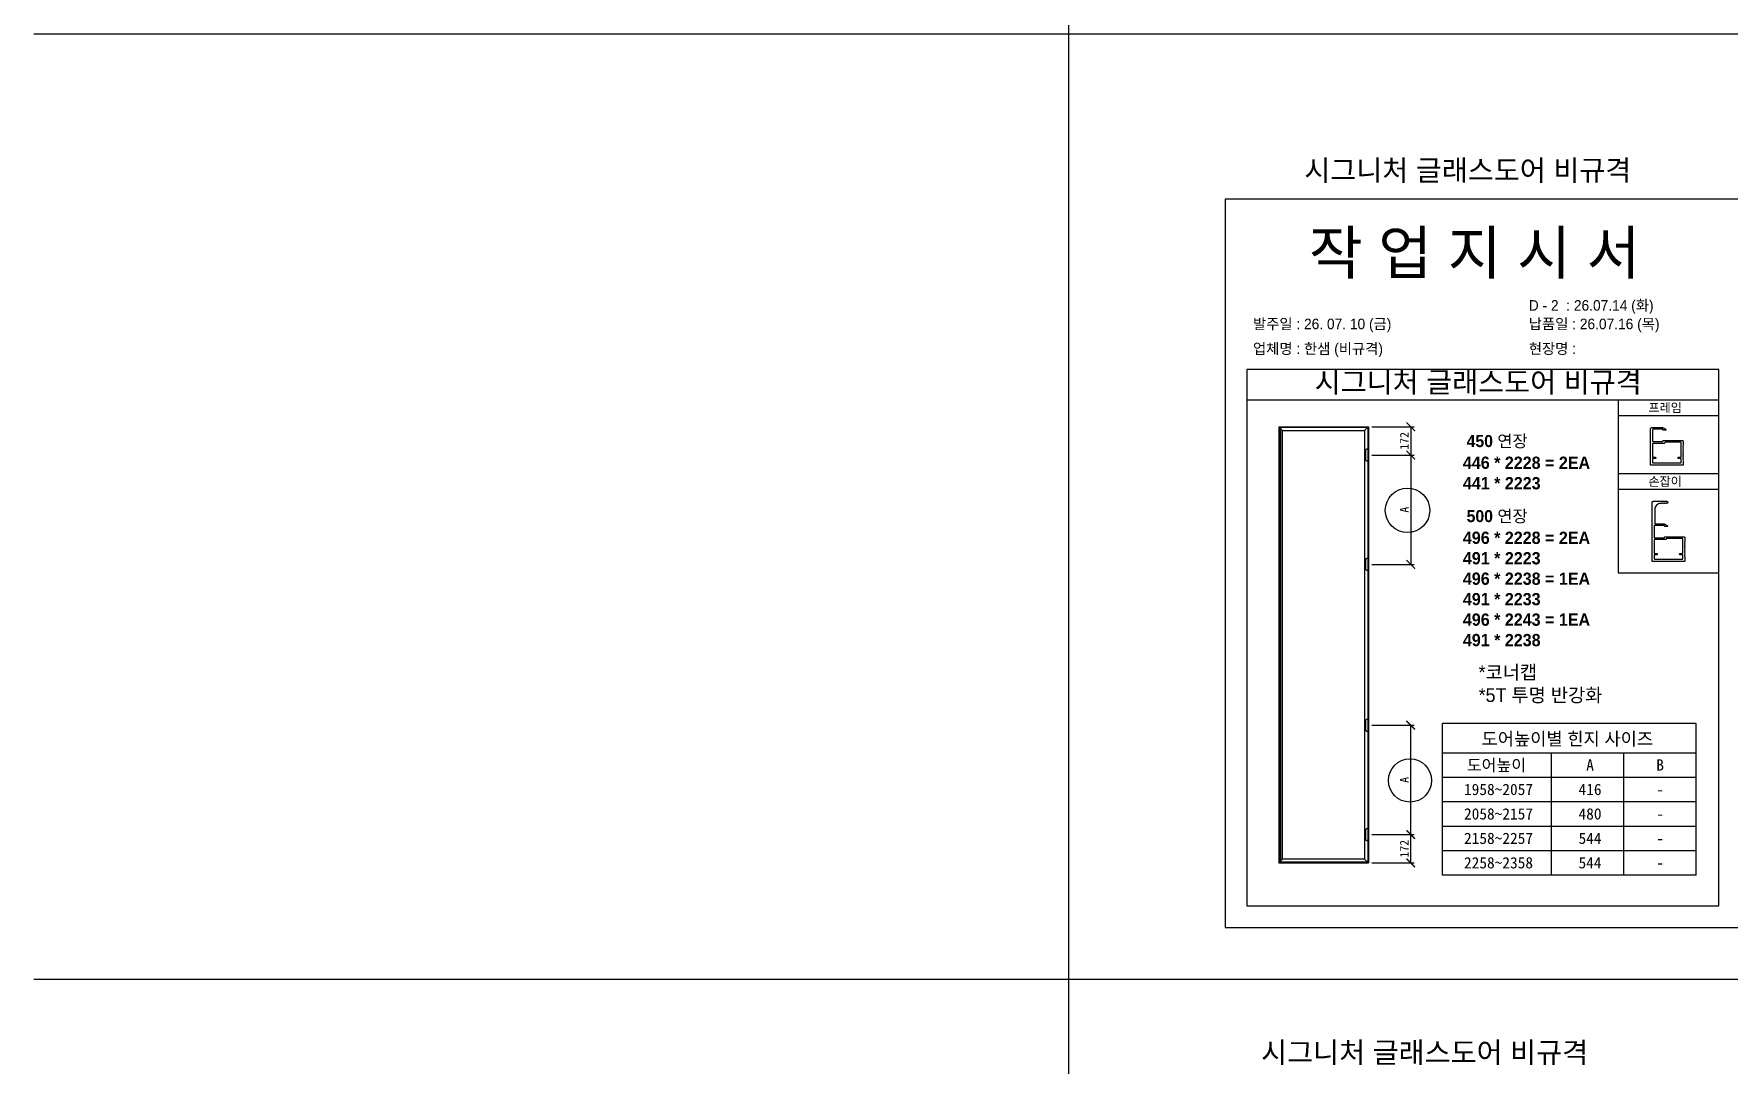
# Model space of a CAD drawing. Header units: millimetres. Extents: x -44117 to 256353, y -2095463 to 65325.
# Drawn here: x 104303 to 114128, y -1112580 to -1106604 of the extents above; entities that cross this region are included whole.
import ezdxf
from ezdxf.enums import TextEntityAlignment as Align

# ---------------------------------------------------------------- set-up
doc = ezdxf.new("R2010")
doc.units = ezdxf.units.MM
doc.header["$LTSCALE"] = 10
doc.styles.add('MtX_Gulim', font='')
doc.styles.get('MtX_Gulim').set_extended_font_data('Gulim', bold=True)
doc.dimstyles.new('ISO-25', dxfattribs={"dimtxt": 2.5, "dimasz": 2.5, "dimexe": 1, "dimexo": 1, "dimtad": 1, "dimtxsty": 'Standard', "dimblk": 'ARCHTICK', "dimcen": 2.5, "dimadec": 0, "dimazin": 0, "dimtfac": 1, "dimtmove": 0, "dimatfit": 3, "dimfxl": 0, "dimarcsym": 0})

# ---------------------------------------------------------------- blocks, each defined once
blk = doc.blocks.new('_ArchTick')
at = {"color": 0, "linetype": 'ByBlock', "const_width": 0.15}
blk.add_lwpolyline([(-0.5, -0.5), (0.5, 0.5)], dxfattribs=at)
blk = doc.blocks.new('*D7810')
at = {"color": 0, "lineweight": -2}
for p, q in [((112057.2, -1109044.5), (112302.6, -1109044.5)), ((112282.6, -1109044.5), (112282.6, -1109678.3)), ((112057.2, -1109678.3), (112302.6, -1109678.3))]:
    blk.add_line(p, q, dxfattribs=at)
at = {"layer": 'Defpoints', "color": 0}
for p in [(112037.2, -1109044.5), (112037.2, -1109678.3), (112282.6, -1109678.3)]:
    blk.add_point(p, dxfattribs=at)
at = {"color": 0, "lineweight": -2, "xscale": 50, "yscale": 50, "zscale": 50}
for p, rotation in [((112282.6, -1109044.5), 90), ((112282.6, -1109678.3), 270)]:
    blk.add_blockref('_ArchTick', p, dxfattribs=dict(at, rotation=rotation))
at = {"color": 0, "insert": (112245.1, -1109361.4), "char_height": 50, "attachment_point": 5, "rotation": 90}
blk.add_mtext('A', dxfattribs=at)
blk = doc.blocks.new('*D7811')
at = {"color": 0, "lineweight": -2}
for p, q in [((112057.2, -1108880.2), (112302.6, -1108880.2)), ((112282.6, -1108880.2), (112282.6, -1109044.5)), ((112057.2, -1109044.5), (112302.6, -1109044.5))]:
    blk.add_line(p, q, dxfattribs=at)
at = {"layer": 'Defpoints', "color": 0}
for p in [(112037.2, -1108880.2), (112037.2, -1109044.5), (112282.6, -1109044.5)]:
    blk.add_point(p, dxfattribs=at)
at = {"color": 0, "lineweight": -2, "xscale": 50, "yscale": 50, "zscale": 50}
for p, rotation in [((112282.6, -1108880.2), 90), ((112282.6, -1109044.5), 270)]:
    blk.add_blockref('_ArchTick', p, dxfattribs=dict(at, rotation=rotation))
at = {"color": 0, "insert": (112245.1, -1108962.3), "char_height": 50, "attachment_point": 5, "rotation": 90}
blk.add_mtext('172', dxfattribs=at)
blk = doc.blocks.new('*D7812')
at = {"color": 0, "lineweight": -2}
for p, q in [((112057.2, -1110610.5), (112302.6, -1110610.5)), ((112282.6, -1111244.3), (112282.6, -1110610.5)), ((112057.2, -1111244.3), (112302.6, -1111244.3))]:
    blk.add_line(p, q, dxfattribs=at)
at = {"layer": 'Defpoints', "color": 0}
for p in [(112037.2, -1110610.5), (112282.6, -1110610.5), (112037.2, -1111244.3)]:
    blk.add_point(p, dxfattribs=at)
at = {"color": 0, "lineweight": -2, "xscale": 50, "yscale": 50, "zscale": 50}
for p, rotation in [((112282.6, -1110610.5), 90), ((112282.6, -1111244.3), 270)]:
    blk.add_blockref('_ArchTick', p, dxfattribs=dict(at, rotation=rotation))
at = {"color": 0, "insert": (112245.1, -1110927.4), "char_height": 50, "attachment_point": 5, "rotation": 90}
blk.add_mtext('A', dxfattribs=at)
blk = doc.blocks.new('*D7813')
at = {"color": 0, "lineweight": -2}
for p, q in [((112057.2, -1111244.3), (112302.6, -1111244.3)), ((112282.6, -1111408.6), (112282.6, -1111244.3)), ((112057.2, -1111408.6), (112302.6, -1111408.6))]:
    blk.add_line(p, q, dxfattribs=at)
at = {"layer": 'Defpoints', "color": 0}
for p in [(112037.2, -1111244.3), (112282.6, -1111244.3), (112037.2, -1111408.6)]:
    blk.add_point(p, dxfattribs=at)
at = {"color": 0, "lineweight": -2, "xscale": 50, "yscale": 50, "zscale": 50}
for p, rotation in [((112282.6, -1111244.3), 90), ((112282.6, -1111408.6), 270)]:
    blk.add_blockref('_ArchTick', p, dxfattribs=dict(at, rotation=rotation))
at = {"color": 0, "insert": (112245.1, -1111326.4), "char_height": 50, "attachment_point": 5, "rotation": 90}
blk.add_mtext('172', dxfattribs=at)

msp = doc.modelspace()

# ---------------------------------------------------------------- linework, layer by layer
at = {"color": 1}
for p, q in [((104302.82932, -1106603.53808), (196571.97618, -1106603.53808)), ((104302.82932, -1112082.05947), (196571.97618, -1112082.05947))]:
    msp.add_line(p, q, dxfattribs=at)
for p, q in [((114067.42145, -1108548.21674), (111332.0871, -1108548.21674)), ((114067.42145, -1108725.83585), (111332.0871, -1108725.83585)), ((114067.42145, -1108818.21447), (113485.30138, -1108818.21447)), ((111517.53086, -1108880.18462), (111517.53086, -1111408.58629)), ((111517.53086, -1108880.18462), (112037.19314, -1108880.18462)), ((111517.53086, -1108880.18462), (111539.66894, -1108902.3227)), ((111517.53086, -1108880.18462), (111528.01732, -1108880.18462)), ((111528.01732, -1108880.18462), (111528.01732, -1111408.58629)), ((112015.05506, -1108902.3227), (112037.19314, -1108880.18462)), ((112037.19314, -1108880.18462), (112037.19314, -1111408.58629)), ((114067.42145, -1109153.47718), (113485.30138, -1109153.47718)), ((114067.42145, -1109243.90988), (113485.30138, -1109243.90988)), ((112467.56293, -1111480.3742), (112467.56293, -1110600.31241)), ((113936.14019, -1110600.31241), (112467.56293, -1110600.31241)), ((113936.14019, -1111480.3742), (113936.14019, -1110600.31241)), ((113936.14019, -1110772.07329), (112467.56293, -1110772.07329)), ((113098.36737, -1111480.3742), (113098.36737, -1110772.07329)), ((113517.25378, -1111480.3742), (113517.25378, -1110772.07329)), ((113936.14019, -1110913.73347), (112467.56293, -1110913.73347)), ((113936.14019, -1111055.39365), (112467.56293, -1111055.39365)), ((113936.14019, -1111197.05384), (112467.56293, -1111197.05384)), ((111539.66894, -1111386.44821), (111517.53086, -1111408.58629)), ((112015.05506, -1111386.44821), (112037.19314, -1111408.58629)), ((113936.14019, -1111338.71402), (112467.56293, -1111338.71402)), ((111517.53086, -1111408.58629), (112037.19314, -1111408.58629)), ((113936.14019, -1111480.3742), (112467.56293, -1111480.3742))]:
    msp.add_line(p, q)
at = {"linetype": 'Continuous'}
for p, q in [((111539.66894, -1111386.44821), (111539.66894, -1108902.3227)), ((111539.66894, -1108902.3227), (112015.05506, -1108902.3227)), ((112015.05506, -1108902.3227), (112015.05506, -1111386.44821)), ((112015.05506, -1111386.44821), (111539.66894, -1111386.44821))]:
    msp.add_line(p, q, dxfattribs=at)
at = {"color": 1}
for p in [(110300.49669, 21924.9366), (110300.49669, 14161.07811), (110300.49669, 18584.38997), (110300.49669, 10820.53148), (110300.49669, 18627.87121), (110300.49669, 10864.01272), (110300.49669, 15287.32457), (110300.49669, 7523.46608), (110300.49669, 3746.75115), (110300.49669, 21924.9366), (110300.49669, 14161.07811), (110300.49669, 18584.38997), (110300.49669, 10820.53148), (110300.49669, 18627.87121), (110300.49669, 10864.01272), (110300.49669, 15287.32457), (110300.49669, 7523.46608), (110300.49669, 3746.75115), (110300.49669, 21924.9366), (110300.49669, 14161.07811), (110300.49669, 18584.38997), (110300.49669, 10820.53148), (110300.49669, 18627.87121), (110300.49669, 10864.01272), (110300.49669, 15287.32457), (110300.49669, 7523.46608), (110300.49669, 3746.75115), (110300.49669, 21924.9366), (110300.49669, 14161.07811), (110300.49669, 18584.38997), (110300.49669, 10820.53148), (110300.49669, 18627.87121), (110300.49669, 10864.01272), (110300.49669, 15287.32457), (110300.49669, 7523.46608), (110300.49669, 3746.75115), (110300.49669, 21924.9366), (110300.49669, 14161.07811), (110300.49669, 18584.38997), (110300.49669, 10820.53148), (110300.49669, 18627.87121), (110300.49669, 10864.01272), (110300.49669, 15287.32457), (110300.49669, 7523.46608), (110300.49669, 3746.75115), (110300.49669, 21924.9366), (110300.49669, 14161.07811), (110300.49669, 18584.38997), (110300.49669, 10820.53148), (110300.49669, 18627.87121), (110300.49669, 10864.01272), (110300.49669, 15287.32457), (110300.49669, 7523.46608), (110300.49669, 3746.75115), (110300.49669, 21924.9366), (110300.49669, 14161.07811), (110300.49669, 18584.38997), (110300.49669, 10820.53148), (110300.49669, 18627.87121), (110300.49669, 10864.01272), (110300.49669, 15287.32457), (110300.49669, 7523.46608), (110300.49669, 3746.75115), (110300.49669, 21924.9366), (110300.49669, 14161.07811), (110300.49669, 18584.38997), (110300.49669, 10820.53148), (110300.49669, 18627.87121), (110300.49669, 10864.01272), (110300.49669, 15287.32457), (110300.49669, 7523.46608), (110300.49669, 3746.75115), (110300.49669, 21924.9366), (110300.49669, 14161.07811), (110300.49669, 18584.38997), (110300.49669, 10820.53148), (110300.49669, 18627.87121), (110300.49669, 10864.01272), (110300.49669, 15287.32457), (110300.49669, 7523.46608), (110300.49669, 3746.75115), (110300.49669, 21924.9366), (110300.49669, 14161.07811), (110300.49669, 18584.38997), (110300.49669, 10820.53148), (110300.49669, 18627.87121), (110300.49669, 10864.01272), (110300.49669, 15287.32457), (110300.49669, 7523.46608), (110300.49669, 3746.75115), (110300.49669, 12702.87182), (110300.49669, 4939.01333), (110300.49669, 9362.32519), (110300.49669, 1598.4667), (110300.49669, 9405.80642), (110300.49669, 1641.94794), (110300.49669, 6065.25979), (110300.49669, -1698.5987), (110300.49669, -5475.31363), (110300.49669, 12702.87182), (110300.49669, 4939.01333), (110300.49669, 9362.32519), (110300.49669, 1598.4667), (110300.49669, 9405.80642), (110300.49669, 1641.94794), (110300.49669, 6065.25979), (110300.49669, -1698.5987), (110300.49669, -5475.31363), (110300.49669, 12702.87182), (110300.49669, 4939.01333), (110300.49669, 9362.32519), (110300.49669, 1598.4667), (110300.49669, 9405.80642), (110300.49669, 1641.94794), (110300.49669, 6065.25979), (110300.49669, -1698.5987), (110300.49669, -5475.31363), (110300.49669, 12702.87182), (110300.49669, 4939.01333), (110300.49669, 9362.32519), (110300.49669, 1598.4667), (110300.49669, 9405.80642), (110300.49669, 1641.94794), (110300.49669, 6065.25979), (110300.49669, -1698.5987), (110300.49669, -5475.31363), (110300.49669, 12702.87182), (110300.49669, 4939.01333), (110300.49669, 9362.32519), (110300.49669, 1598.4667), (110300.49669, 9405.80642), (110300.49669, 1641.94794), (110300.49669, 6065.25979), (110300.49669, -1698.5987), (110300.49669, -5475.31363)]:
    msp.add_xline(p, (0, 1), dxfattribs=at)
for points in [[(111207.75372, -1111782.35934), (114191.75483, -1111782.35934), (114191.75483, -1107562.1292), (111207.75372, -1107562.1292)], [(114067.42145, -1108725.83585), (113485.30138, -1108725.83585), (113485.30138, -1109726.95285), (114067.42145, -1109726.95285)], [(111521.02634, -1108883.68011), (112033.69765, -1108883.68011), (112033.69765, -1111405.09081), (111521.02634, -1111405.09081)]]:
    msp.add_lwpolyline(points, close=True)
msp.add_lwpolyline([(111332.0871, -1108548.21674), (111332.0871, -1111658.02596), (114067.42145, -1111658.02596), (114067.42145, -1108548.21674)])
at = {"color": 7}
for points in [[(113862.34268, -1108965.82244), (113862.34268, -1108987.32244), (113859.34268, -1108990.32244), (113862.34268, -1108993.32244), (113859.34268, -1108996.32244), (113862.34268, -1108999.32244), (113859.34268, -1109002.32244), (113862.34268, -1109005.32244), (113859.34268, -1109008.32244), (113862.34268, -1109011.32244), (113859.34268, -1109014.32244), (113862.34268, -1109017.32244), (113859.34268, -1109020.32244), (113862.34268, -1109023.32244), (113859.34268, -1109026.32244), (113862.34268, -1109029.32244), (113859.34268, -1109032.32244), (113862.34268, -1109035.32244), (113859.34268, -1109038.32244), (113862.34268, -1109041.32244), (113859.34268, -1109044.32244), (113862.34268, -1109047.32244), (113859.34268, -1109050.32244), (113862.34268, -1109053.32244), (113859.34268, -1109056.32244), (113862.34268, -1109059.32244), (113859.34268, -1109062.32244), (113862.34268, -1109065.32244), (113859.34268, -1109068.32244), (113862.34268, -1109071.32244), (113859.34268, -1109074.32244), (113862.34268, -1109077.32244), (113862.34268, -1109098.82244, -0.4142135624), (113857.34268, -1109103.82244), (113857.34268, -1109103.82244), (113675.34268, -1109103.82244, -0.4142135624), (113672.34268, -1109100.82244), (113672.34268, -1108894.82244, -0.4142135624), (113682.34268, -1108884.82244), (113741.84862, -1108884.82244), (113760.25904, -1108894.96582, -0.855700792), (113759.34268, -1108900.82244), (113747.34268, -1108900.82244, -0.4142135624), (113744.34268, -1108897.82244), (113744.34268, -1108896.82244, 0.4142135624), (113742.34268, -1108894.82244), (113687.34268, -1108894.82244, 0.4142135624), (113684.34268, -1108897.82244), (113684.34268, -1108963.82244, 0.4142135624), (113687.34268, -1108966.82244), (113742.34268, -1108966.82244, 0.4142135624), (113744.34268, -1108964.82244), (113744.34268, -1108963.82244, -0.4142135624), (113747.34268, -1108960.82244), (113857.34268, -1108960.82244, -0.4142135623), (113862.34268, -1108965.82244)], [(113749.60806, -1109324.05334, -0.2301863539), (113744.36158, -1109324.05334, 0.2466321039), (113739.71209, -1109323.9987, -0.118515719), (113736.98482, -1109324.65436), (113731.53834, -1109324.65436, 0.4142135624), (113696.73834, -1109359.45436), (113696.73834, -1109442.65436), (113751.24428, -1109442.65436), (113769.6547, -1109452.79774, -0.855700792), (113768.73834, -1109458.65436), (113756.73834, -1109458.65436, -0.4142135624), (113753.73834, -1109455.65436), (113753.73834, -1109454.65436, 0.4142135624), (113751.73834, -1109452.65436), (113696.73834, -1109452.65436, 0.4142135624), (113693.73834, -1109455.65436), (113693.73834, -1109521.65436, 0.4142135624), (113696.73834, -1109524.65436), (113751.73834, -1109524.65436, 0.4142135624), (113753.73834, -1109522.65436), (113753.73834, -1109521.65436, -0.4142135624), (113756.73834, -1109518.65436), (113866.73834, -1109518.65436, -0.4142135623), (113871.73834, -1109523.65436), (113871.73834, -1109545.15436), (113868.73834, -1109548.15436), (113871.73834, -1109551.15436), (113868.73834, -1109554.15436), (113871.73834, -1109557.15436), (113868.73834, -1109560.15436), (113871.73834, -1109563.15436), (113868.73834, -1109566.15436), (113871.73834, -1109569.15436), (113868.73834, -1109572.15436), (113871.73834, -1109575.15436), (113868.73834, -1109578.15436), (113871.73834, -1109581.15436), (113868.73834, -1109584.15436), (113871.73834, -1109587.15436), (113868.73834, -1109590.15436), (113871.73834, -1109593.15436), (113868.73834, -1109596.15436), (113871.73834, -1109599.15436), (113868.73834, -1109602.15436), (113871.73834, -1109605.15436), (113868.73834, -1109608.15436), (113871.73834, -1109611.15436), (113868.73834, -1109614.15436), (113871.73834, -1109617.15436), (113868.73834, -1109620.15436), (113871.73834, -1109623.15436), (113868.73834, -1109626.15436), (113871.73834, -1109629.15436), (113868.73834, -1109632.15436), (113871.73834, -1109635.15436), (113871.73834, -1109656.65436, -0.4142135624), (113866.73834, -1109661.65436), (113866.73834, -1109661.65436), (113684.73834, -1109661.65436, -0.4142135624), (113681.73834, -1109658.65436), (113681.73834, -1109317.65436, -0.4142135624), (113686.73834, -1109312.65436), (113766.73834, -1109312.65436, -0.4142135624), (113771.73834, -1109317.65436), (113771.73834, -1109319.65436, -0.4142135624), (113766.73834, -1109324.65436, -0.1244779229), (113764.36158, -1109324.05334, 0.2466321039), (113759.71209, -1109323.9987, -0.2404082058), (113754.25755, -1109323.9987, 0.2466321039), (113749.60806, -1109324.05334), (113749.60806, -1109324.05334, -0.2466321039), (113754.25755, -1109323.9987)]]:
    msp.add_lwpolyline(points, format="xyb", dxfattribs=at)
at = {"linetype": 'Continuous'}
for points in [[(112029.01837, -1109078.80649), (112029.01837, -1109078.80649, 0.4142135624), (112037.19314, -1109070.63172), (112037.19314, -1109018.31322, 0.4142135624), (112029.01837, -1109010.13845), (112029.01837, -1109010.13845, 0.4142135624), (112020.8436, -1109018.31322), (112020.8436, -1109070.63172, 0.4142135624)], [(112029.01837, -1109712.65465), (112029.01837, -1109712.65465, 0.4142135624), (112037.19314, -1109704.47989), (112037.19314, -1109652.16138, 0.4142135624), (112029.01837, -1109643.98661), (112029.01837, -1109643.98661, 0.4142135624), (112020.8436, -1109652.16138), (112020.8436, -1109704.47989, 0.4142135624)], [(112029.01837, -1110644.7843), (112029.01837, -1110644.7843, 0.4142135624), (112037.19314, -1110636.60953), (112037.19314, -1110584.29103, 0.4142135624), (112029.01837, -1110576.11626), (112029.01837, -1110576.11626, 0.4142135624), (112020.8436, -1110584.29103), (112020.8436, -1110636.60953, 0.4142135624)], [(112029.01837, -1111278.63246), (112029.01837, -1111278.63246, 0.4142135624), (112037.19314, -1111270.45769), (112037.19314, -1111218.13919, 0.4142135624), (112029.01837, -1111209.96442), (112029.01837, -1111209.96442, 0.4142135624), (112020.8436, -1111218.13919), (112020.8436, -1111270.45769, 0.4142135624)]]:
    msp.add_lwpolyline(points, format="xyb", close=True, dxfattribs=at)
at = {"color": 7, "elevation": 0}
for points in [[(113684.34268, -1108979.82244), (113684.34268, -1109056.82244), (113699.34268, -1109056.82244, -0.4142135624), (113702.34268, -1109059.82244), (113702.34268, -1109061.82244, -0.4142135624), (113699.34268, -1109064.82244), (113684.34268, -1109064.82244), (113684.34268, -1109086.82244, 0.4142135624), (113687.34268, -1109089.82244), (113846.84268, -1109089.82244, 0.4142135624), (113849.84268, -1109086.82244), (113849.84268, -1109067.82244, 0.4142135624), (113846.84268, -1109064.82244), (113834.84268, -1109064.82244, -0.4142135624), (113831.84268, -1109061.82244), (113831.84268, -1109059.82244, -0.4142135624), (113834.84268, -1109056.82244), (113846.84268, -1109056.82244, 0.4142135624), (113849.84268, -1109053.82244), (113849.84268, -1108973.82244, 0.4142135624), (113846.84268, -1108970.82244), (113756.34268, -1108970.82244, 0.4142135624), (113754.34268, -1108972.82244), (113754.34268, -1108973.82244, -0.414213547), (113751.34268, -1108976.82244), (113687.34648, -1108976.82244, 0.4145851533), (113684.34268, -1108979.82244)], [(113693.73834, -1109537.65436), (113693.73834, -1109614.65436), (113708.73834, -1109614.65436, -0.4142135624), (113711.73834, -1109617.65436), (113711.73834, -1109619.65436, -0.4142135624), (113708.73834, -1109622.65436), (113693.73834, -1109622.65436), (113693.73834, -1109644.65436, 0.4142135624), (113696.73834, -1109647.65436), (113856.23834, -1109647.65436, 0.4142135624), (113859.23834, -1109644.65436), (113859.23834, -1109625.65436, 0.4142135624), (113856.23834, -1109622.65436), (113844.23834, -1109622.65436, -0.4142135624), (113841.23834, -1109619.65436), (113841.23834, -1109617.65436, -0.4142135624), (113844.23834, -1109614.65436), (113856.23834, -1109614.65436, 0.4142135624), (113859.23834, -1109611.65436), (113859.23834, -1109531.65436, 0.4142135624), (113856.23834, -1109528.65436), (113765.73834, -1109528.65436, 0.4142135624), (113763.73834, -1109530.65436), (113763.73834, -1109531.65436, -0.414213547), (113760.73834, -1109534.65436), (113696.74214, -1109534.65436, 0.4145851533), (113693.73834, -1109537.65436)]]:
    msp.add_lwpolyline(points, format="xyb", dxfattribs=at)
at = {"color": 1}
for centre, radius in [((112263.9176, -1109365.20748), 128.94825), ((112278.24518, -1110930.49592), 125.36635)]:
    msp.add_circle(centre, radius, dxfattribs=at)

# ---------------------------------------------------------------- texts
at = {"linetype": 'Continuous', "style": 'MtX_Gulim'}
for s, height, p in [('프레임', 51.271748, (113660.77722, -1108795.84503)), ('450 연장', 69.969594, (112606.47246, -1108998.55745)), ('손잡이', 51.271748, (113660.77722, -1109223.74611)), ('500 연장', 69.969594, (112606.47246, -1109433.53666)), ('도어높이별 힌지 사이즈', 74.8636653, (112693.19594, -1110726.9367)), ('도어높이', 68.472865, (112607.76162, -1110876.15794))]:
    msp.add_text(s, height=height, dxfattribs=at).set_placement(p)
for s, height, p in [('A', 65.32167, (113321.863, -1110873.67555)), ('B', 65.32167, (113727.96591, -1110873.67555)), ('1958~2057', 65.321672, (112791.37358, -1111015.33574)), ('416', 65.321672, (113321.863, -1111015.33574)), ('-', 65.32167, (113727.96591, -1111015.33574)), ('2058~2157', 65.321672, (112791.37358, -1111156.99592)), ('480', 65.321672, (113321.863, -1111156.99592)), ('-', 65.32167, (113727.96591, -1111156.99592)), ('2158~2257', 65.321672, (112791.37358, -1111298.6561)), ('544', 65.321672, (113321.863, -1111298.6561)), ('-', 65.32167, (113727.96591, -1111298.6561)), ('2258~2358', 65.321672, (112791.37358, -1111440.31629)), ('544', 65.321672, (113321.863, -1111440.31629)), ('-', 65.32167, (113727.96591, -1111440.31629))]:
    msp.add_text(s, height=height).set_placement(p, align=Align.CENTER)
at = {"attachment_point": 1}
for s, width, gutter_width, heights, insert, char_height in [('{\\fGulim|b0|i0|c129|p50;시그니처 글래스도어 비규격}', 2836.7034314, 10.72131, [-133.82933], (111665.67633, -1107333.8813), 120.0786444), ('{\\fGulim|b0|i0|c129|p50;작 업 지 시 서}', 5874.4321472, 22.20239, [-276.81147], (111692.3104, -1107747.14173), 248.6667591), ('{\\fGulim|b0|i0|c129|p50;\\C1;D - 2  : 26.07.14 (화)}', 5874.4321472, 22.20239, [62.32696], (112966.80481, -1108146.71546), 60.923356), ('\\pt11;{\\fGulim|b0|i0|c129|p50;발주일 : 26. 07. 10 (금)}', 5874.4321472, 22.20239, [61.28591], (111368.27189, -1108254.11396), 60.923356), ('{\\fGulim|b0|i0|c129|p50;납품일 : 26.07.16 (목)}', 5874.4321472, 22.20239, [62.32696], (112966.80481, -1108254.11396), 60.923356), ('{\\fGulim|b0|i0|c129|p50;업체명 : 한샘 (비규격)}', 5874.4321472, 22.20239, [64.14322], (111368.27189, -1108397.37475), 60.923356), ('{\\fGulim|b0|i0|c129|p50;현장명 : }', 5874.4321472, 22.20239, [-67.98106], (112966.80481, -1108397.37475), 60.923356), ('{\\fGulim|b0|i0|c129|p50;시그니처 글래스도어 비규격}', 2836.7034314, 10.72131, [-133.82933], (111725.90787, -1108562.03943), 120.0786444), ('{\\f굴림|b1|i0|c129|p50;446 * 2228 = 2EA\\P\\C1;441 * 2223}', 21510.0890558, 276.6388, [-191.85936], (112584.96296, -1109053.4995), 71.1356923), ('{\\f굴림|b1|i0|c129|p50;496 * 2228 = 2EA\\P\\C1;491 * 2223\\P\\C256;496 * 2238 = 1EA\\P\\C1;491 * 2233\\P\\C256;496 * 2243 = 1EA\\P\\C1;491 * 2238}', 21510.0890558, 276.6388, [-666.85007], (112584.96296, -1109488.47871), 71.1356923), ('{\\fGulim|b0|i0|c129|p50;*코너캡\\P*5T 투명 반강화}', 1875.2995193, 7.08769, [-224.47547], (112675.96257, -1110263.93187), 79.3820819), ('{\\fGulim|b0|i0|c129|p50;시그니처 글래스도어 비규격}', 2836.7034314, 10.72131, [-133.82933], (111415.41653, -1112447.47383), 120.0786444)]:
    msp.add_mtext_dynamic_manual_height_columns(s, width=width, gutter_width=gutter_width, heights=heights, dxfattribs=dict(at, insert=insert, char_height=char_height))

# ---------------------------------------------------------------- dimensions: what is measured, and where the dimension line sits
for base, p1, p2, text, picture, middle in [((112282.55383, -1109044.47247), (112037.19314, -1108880.18462), (112037.19314, -1109044.47247), '172', '*D7811', (112245.05383, -1108962.32855)), ((112282.55383, -1109678.32063), (112037.19314, -1109044.47247), (112037.19314, -1109678.32063), 'A', '*D7810', (112245.05383, -1109361.39655)), ((112282.55383, -1110610.45028), (112037.19314, -1111244.29844), (112037.19314, -1110610.45028), 'A', '*D7812', (112245.05383, -1110927.37436)), ((112282.55383, -1111244.29844), (112037.19314, -1111408.58629), (112037.19314, -1111244.29844), '172', '*D7813', (112245.05383, -1111326.44237))]:
    dim = msp.add_linear_dim(base=base, p1=p1, p2=p2, angle=90, text=text, dimstyle='ISO-25', override={"dimscale": 20})
    dim.commit()
    dim.dimension.update_dxf_attribs({"geometry": picture, "text_midpoint": middle})

doc.saveas('drawing.dxf')
